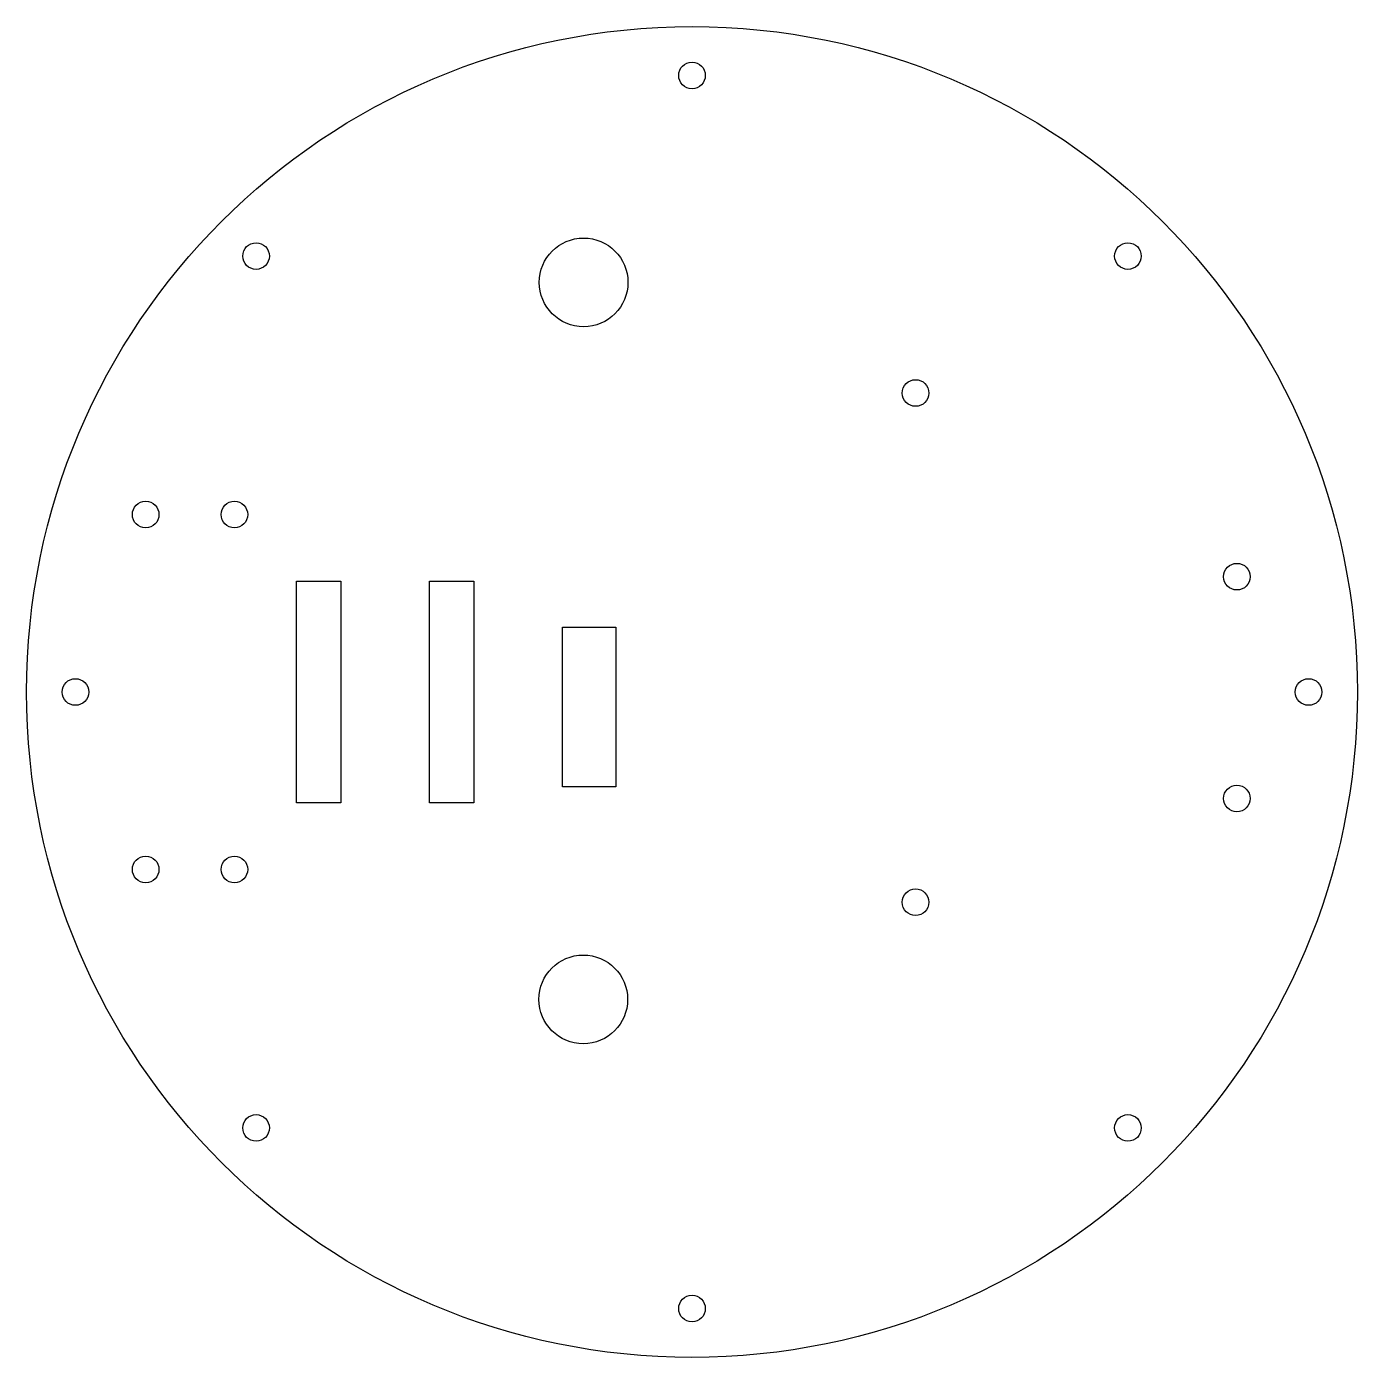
# Model space of a CAD drawing. Header units: millimetres. Extents: x -75 to 75, y -75 to 75.
import ezdxf

# ---------------------------------------------------------------- set-up
doc = ezdxf.new("R2010")
doc.units = ezdxf.units.MM
doc.layers.get('0').update_dxf_attribs({"linetype": 'CONTINUOUS'})

msp = doc.modelspace()

# ---------------------------------------------------------------- linework, layer by layer
for points in [[(-39.58, 12.5), (-39.58, -12.5), (-44.58, -12.5), (-44.58, 12.5)], [(-24.58, 12.5), (-24.58, -12.5), (-29.58, -12.5), (-29.58, 12.5)], [(-8.58, -10.7), (-14.58, -10.7), (-14.58, 7.3), (-8.58, 7.3)]]:
    msp.add_lwpolyline(points, close=True)
for centre, radius in [((0, 0), 75), ((0, 69.5), 1.5), ((-12.22, 46.17), 5), ((-49.14, 49.14), 1.5), ((49.14, 49.14), 1.5), ((25.2, 33.7), 1.5), ((-61.58, 20), 1.5), ((-51.58, 20), 1.5), ((61.42, 13), 1.5), ((69.5, 0), 1.5), ((-69.5, 0), 1.5), ((61.42, -12), 1.5), ((-61.58, -20), 1.5), ((-51.58, -20), 1.5), ((25.2, -23.7), 1.5), ((-12.26, -34.65), 5), ((-49.14, -49.14), 1.5), ((49.14, -49.14), 1.5), ((0, -69.5), 1.5)]:
    msp.add_circle(centre, radius)

doc.saveas('drawing.dxf')
